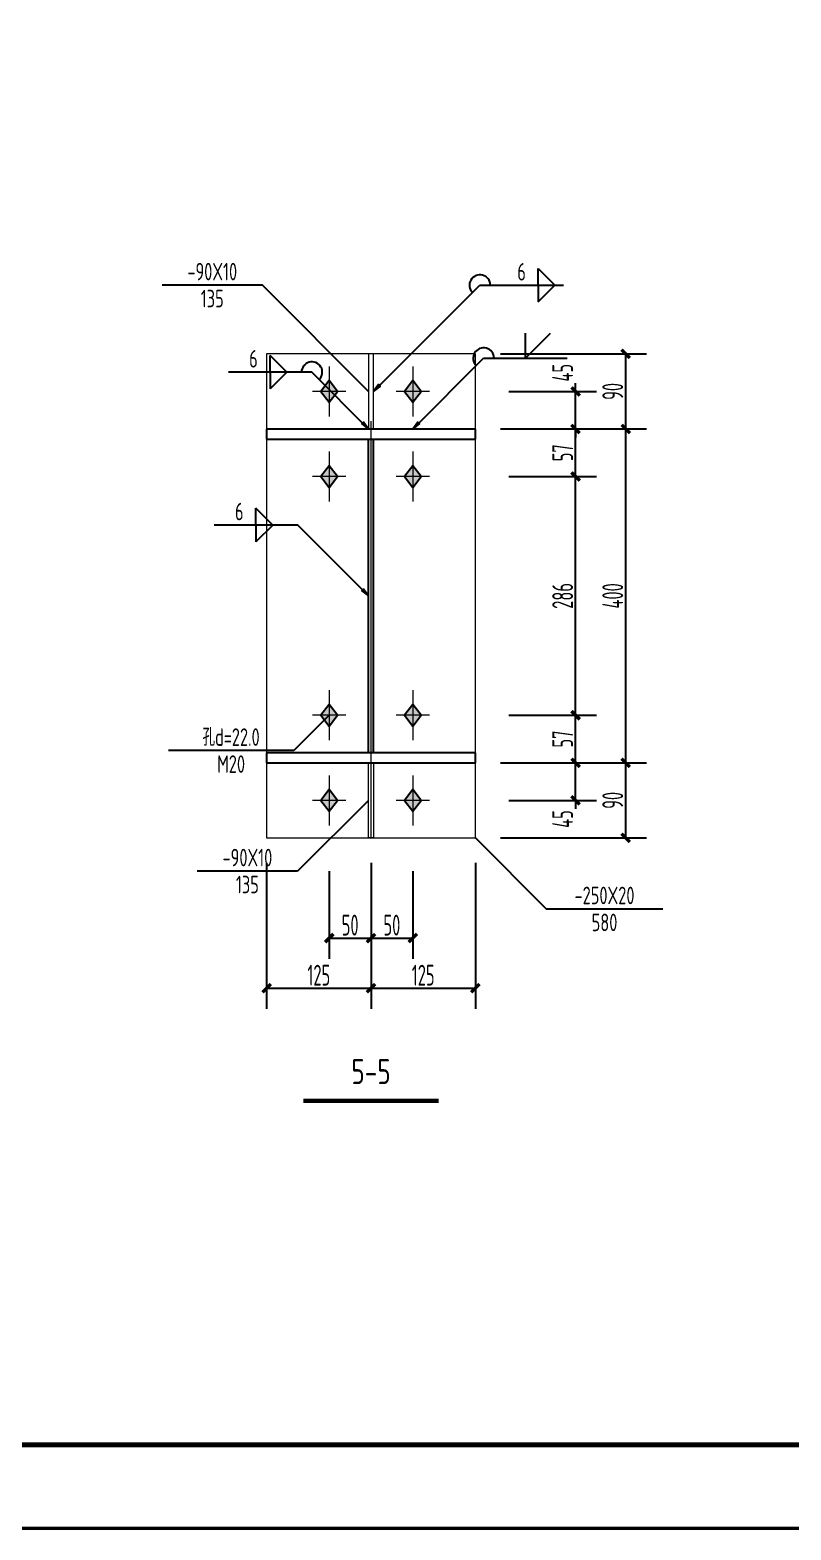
# Model space of a CAD drawing. Extents: x 447413 to 2975780, y -1432727 to 1301644.
# Drawn here: x 2308085 to 2317197, y -1070402 to -1052428 of the extents above; entities that cross this region are included whole.
import ezdxf
from ezdxf.enums import TextEntityAlignment as Align

# ---------------------------------------------------------------- set-up
doc = ezdxf.new("R2010")
doc.units = 0
doc.header["$LTSCALE"] = 1000
doc.header["$MEASUREMENT"] = 0
doc.linetypes.add('线型6', pattern=[8.75, 5, -1.25, 1.25, -1.25])
for name, color, linetype in [('10', 7, 'Continuous'), ('图框', 253, 'Continuous'), ('尺寸标注', 253, 'Continuous'), ('焊缝标注', 253, 'Continuous'), ('螺栓孔标注', 253, 'Continuous'), ('钢板标注', 253, 'Continuous')]:
    doc.layers.add(name, color=color, linetype=linetype)
doc.layers.add('20', color=2, linetype='Continuous', lineweight=18)
doc.styles.add('PkpmHz', font='Pkpmeng', dxfattribs={"width": 0.6, "bigfont": 'hztxt'})
doc.dimstyles.new('Pkpm_1.00', dxfattribs={"dimtxt": 250, "dimasz": 100, "dimexe": 250, "dimexo": 0.0625, "dimgap": 30, "dimtad": 1, "dimdec": 0, "dimrnd": 5, "dimzin": 0, "dimdsep": 46, "dimtxsty": 'PkpmHz', "dimblk1": 'ARCHTICK', "dimblk2": 'ARCHTICK', "dimsah": 1, "dimcen": 0.09, "dimadec": 0, "dimazin": 0, "dimtfac": 1, "dimtdec": 0, "dimtmove": 2, "dimatfit": 1, "dimfxl": 0, "dimtolj": 1, "dimtzin": 0, "dimarcsym": 0})

# ---------------------------------------------------------------- blocks, each defined once
blk = doc.blocks.new('A$C6B0021A6')
at = {"layer": '图框', "color": 2, "const_width": 40, "elevation": -84000}
blk.add_lwpolyline([(20, 84120), (118920, 84120), (118920, 20), (20, 20)], close=True, dxfattribs=at)
at = {"layer": '图框', "color": 153, "const_width": 58, "elevation": -84000}
blk.add_lwpolyline([(111420, 1020), (2520, 1020), (2520, 83120), (111420, 83120)], close=True, dxfattribs=at)
blk = doc.blocks.new('_ArchTick')
at = {"color": 0, "linetype": 'ByBlock', "const_width": 0.4}
blk.add_lwpolyline([(-0.5, -0.5), (0.5, 0.5)], dxfattribs=at)
blk = doc.blocks.new('*D349')
at = {"layer": 'Defpoints', "color": 0, "linetype": 'Continuous', "transparency": 16777216}
for p in [(2313418, -1056759), (2314618, -1056759), (2313418, -1057209)]:
    blk.add_point(p, dxfattribs=at)
at = {"layer": '尺寸标注', "color": 0, "linetype": 'Continuous', "lineweight": -2, "transparency": 16777216}
for p, q in [((2314618, -1056759), (2314618, -1056659)), ((2313818, -1056759), (2314868, -1056759)), ((2314618, -1057209), (2314618, -1056759)), ((2313818, -1057209), (2314868, -1057209)), ((2314618, -1057209), (2314618, -1057309))]:
    blk.add_line(p, q, dxfattribs=at)
at = {"layer": '尺寸标注', "color": 0, "linetype": 'Continuous', "lineweight": -2, "transparency": 16777216, "xscale": 100, "yscale": 100, "zscale": 100}
for p, rotation in [((2314618, -1056759), 270), ((2314618, -1057209), 90)]:
    blk.add_blockref('_ArchTick', p, dxfattribs=dict(at, rotation=rotation))
at = {"layer": '尺寸标注', "color": 0, "linetype": 'Continuous', "transparency": 16777216, "insert": (2314463, -1056535), "char_height": 250, "attachment_point": 5, "rotation": 90, "style": 'PkpmHz'}
blk.add_mtext('\\A1;45', dxfattribs=at)
blk = doc.blocks.new('*D350')
at = {"layer": 'Defpoints', "color": 0, "linetype": 'Continuous', "transparency": 16777216}
for p in [(2313418, -1057209), (2314618, -1057209), (2313418, -1057779)]:
    blk.add_point(p, dxfattribs=at)
at = {"layer": '尺寸标注', "color": 0, "linetype": 'Continuous', "lineweight": -2, "transparency": 16777216}
for p, q in [((2313818, -1057209), (2314868, -1057209)), ((2314618, -1057779), (2314618, -1057209)), ((2313818, -1057779), (2314868, -1057779))]:
    blk.add_line(p, q, dxfattribs=at)
at = {"layer": '尺寸标注', "color": 0, "linetype": 'Continuous', "lineweight": -2, "transparency": 16777216, "xscale": 100, "yscale": 100, "zscale": 100}
for p, rotation in [((2314618, -1057209), 90), ((2314618, -1057779), 270)]:
    blk.add_blockref('_ArchTick', p, dxfattribs=dict(at, rotation=rotation))
at = {"layer": '尺寸标注', "color": 0, "linetype": 'Continuous', "transparency": 16777216, "insert": (2314463, -1057494), "char_height": 250, "attachment_point": 5, "rotation": 90, "style": 'PkpmHz'}
blk.add_mtext('\\A1;57', dxfattribs=at)
blk = doc.blocks.new('*D351')
at = {"layer": 'Defpoints', "color": 0, "linetype": 'Continuous', "transparency": 16777216}
for p in [(2313418, -1061209), (2314618, -1061209), (2313418, -1061659)]:
    blk.add_point(p, dxfattribs=at)
at = {"layer": '尺寸标注', "color": 0, "linetype": 'Continuous', "lineweight": -2, "transparency": 16777216}
for p, q in [((2314618, -1061209), (2314618, -1061109)), ((2313818, -1061209), (2314868, -1061209)), ((2314618, -1061659), (2314618, -1061209)), ((2313818, -1061659), (2314868, -1061659)), ((2314618, -1061659), (2314618, -1061759))]:
    blk.add_line(p, q, dxfattribs=at)
at = {"layer": '尺寸标注', "color": 0, "linetype": 'Continuous', "lineweight": -2, "transparency": 16777216, "xscale": 100, "yscale": 100, "zscale": 100}
for p, rotation in [((2314618, -1061209), 270), ((2314618, -1061659), 90)]:
    blk.add_blockref('_ArchTick', p, dxfattribs=dict(at, rotation=rotation))
at = {"layer": '尺寸标注', "color": 0, "linetype": 'Continuous', "transparency": 16777216, "insert": (2314463, -1061883), "char_height": 250, "attachment_point": 5, "rotation": 90, "style": 'PkpmHz'}
blk.add_mtext('\\A1;45', dxfattribs=at)
blk = doc.blocks.new('*D352')
at = {"layer": 'Defpoints', "color": 0, "linetype": 'Continuous', "transparency": 16777216}
for p in [(2313418, -1060639), (2314618, -1060639), (2313418, -1061209)]:
    blk.add_point(p, dxfattribs=at)
at = {"layer": '尺寸标注', "color": 0, "linetype": 'Continuous', "lineweight": -2, "transparency": 16777216}
for p, q in [((2313818, -1060639), (2314868, -1060639)), ((2314618, -1061209), (2314618, -1060639)), ((2313818, -1061209), (2314868, -1061209))]:
    blk.add_line(p, q, dxfattribs=at)
at = {"layer": '尺寸标注', "color": 0, "linetype": 'Continuous', "lineweight": -2, "transparency": 16777216, "xscale": 100, "yscale": 100, "zscale": 100}
for p, rotation in [((2314618, -1060639), 90), ((2314618, -1061209), 270)]:
    blk.add_blockref('_ArchTick', p, dxfattribs=dict(at, rotation=rotation))
at = {"layer": '尺寸标注', "color": 0, "linetype": 'Continuous', "transparency": 16777216, "insert": (2314463, -1060924), "char_height": 250, "attachment_point": 5, "rotation": 90, "style": 'PkpmHz'}
blk.add_mtext('\\A1;57', dxfattribs=at)
blk = doc.blocks.new('*D353')
at = {"layer": 'Defpoints', "color": 0, "linetype": 'Continuous', "transparency": 16777216}
for p in [(2313418, -1057779), (2314618, -1057779), (2313418, -1060639)]:
    blk.add_point(p, dxfattribs=at)
at = {"layer": '尺寸标注', "color": 0, "linetype": 'Continuous', "lineweight": -2, "transparency": 16777216}
for p, q in [((2313818, -1057779), (2314868, -1057779)), ((2314618, -1060639), (2314618, -1057779)), ((2313818, -1060639), (2314868, -1060639))]:
    blk.add_line(p, q, dxfattribs=at)
at = {"layer": '尺寸标注', "color": 0, "linetype": 'Continuous', "lineweight": -2, "transparency": 16777216, "xscale": 100, "yscale": 100, "zscale": 100}
for p, rotation in [((2314618, -1057779), 90), ((2314618, -1060639), 270)]:
    blk.add_blockref('_ArchTick', p, dxfattribs=dict(at, rotation=rotation))
at = {"layer": '尺寸标注', "color": 0, "linetype": 'Continuous', "transparency": 16777216, "insert": (2314463, -1059209), "char_height": 250, "attachment_point": 5, "rotation": 90, "style": 'PkpmHz'}
blk.add_mtext('\\A1;286', dxfattribs=at)
blk = doc.blocks.new('*D354')
at = {"layer": 'Defpoints', "color": 0, "linetype": 'Continuous', "transparency": 16777216}
for p in [(2311668, -1062109), (2312168, -1062109), (2312168, -1063309)]:
    blk.add_point(p, dxfattribs=at)
at = {"layer": '尺寸标注', "color": 0, "linetype": 'Continuous', "lineweight": -2, "transparency": 16777216}
for p, q in [((2311668, -1062509), (2311668, -1063559)), ((2312168, -1062509), (2312168, -1063559)), ((2311668, -1063309), (2312168, -1063309))]:
    blk.add_line(p, q, dxfattribs=at)
at = {"layer": '尺寸标注', "color": 0, "linetype": 'Continuous', "lineweight": -2, "transparency": 16777216, "xscale": 100, "yscale": 100, "zscale": 100, "rotation": 180}
blk.add_blockref('_ArchTick', (2311668, -1063309), dxfattribs=at)
at = {"layer": '尺寸标注', "color": 0, "linetype": 'Continuous', "lineweight": -2, "transparency": 16777216, "xscale": 100, "yscale": 100, "zscale": 100}
blk.add_blockref('_ArchTick', (2312168, -1063309), dxfattribs=at)
at = {"layer": '尺寸标注', "color": 0, "linetype": 'Continuous', "transparency": 16777216, "insert": (2311918, -1063154), "char_height": 250, "attachment_point": 5, "style": 'PkpmHz'}
blk.add_mtext('\\A1;50', dxfattribs=at)
blk = doc.blocks.new('*D355')
at = {"layer": 'Defpoints', "color": 0, "linetype": 'Continuous', "transparency": 16777216}
for p in [(2312168, -1062109), (2312668, -1062109), (2312668, -1063309)]:
    blk.add_point(p, dxfattribs=at)
at = {"layer": '尺寸标注', "color": 0, "linetype": 'Continuous', "lineweight": -2, "transparency": 16777216}
for p, q in [((2312168, -1062509), (2312168, -1063559)), ((2312668, -1062509), (2312668, -1063559)), ((2312168, -1063309), (2312668, -1063309))]:
    blk.add_line(p, q, dxfattribs=at)
at = {"layer": '尺寸标注', "color": 0, "linetype": 'Continuous', "lineweight": -2, "transparency": 16777216, "xscale": 100, "yscale": 100, "zscale": 100, "rotation": 180}
blk.add_blockref('_ArchTick', (2312168, -1063309), dxfattribs=at)
at = {"layer": '尺寸标注', "color": 0, "linetype": 'Continuous', "lineweight": -2, "transparency": 16777216, "xscale": 100, "yscale": 100, "zscale": 100}
blk.add_blockref('_ArchTick', (2312668, -1063309), dxfattribs=at)
at = {"layer": '尺寸标注', "color": 0, "linetype": 'Continuous', "transparency": 16777216, "insert": (2312418, -1063154), "char_height": 250, "attachment_point": 5, "style": 'PkpmHz'}
blk.add_mtext('\\A1;50', dxfattribs=at)
blk = doc.blocks.new('*D356')
at = {"layer": 'Defpoints', "color": 0, "linetype": 'Continuous', "transparency": 16777216}
for p in [(2310918, -1062109), (2312168, -1062109), (2312168, -1063909)]:
    blk.add_point(p, dxfattribs=at)
at = {"layer": '尺寸标注', "color": 0, "linetype": 'Continuous', "lineweight": -2, "transparency": 16777216}
for p, q in [((2310918, -1062409), (2310918, -1064159)), ((2312168, -1062409), (2312168, -1064159)), ((2310918, -1063909), (2312168, -1063909))]:
    blk.add_line(p, q, dxfattribs=at)
at = {"layer": '尺寸标注', "color": 0, "linetype": 'Continuous', "lineweight": -2, "transparency": 16777216, "xscale": 100, "yscale": 100, "zscale": 100, "rotation": 180}
blk.add_blockref('_ArchTick', (2310918, -1063909), dxfattribs=at)
at = {"layer": '尺寸标注', "color": 0, "linetype": 'Continuous', "lineweight": -2, "transparency": 16777216, "xscale": 100, "yscale": 100, "zscale": 100}
blk.add_blockref('_ArchTick', (2312168, -1063909), dxfattribs=at)
at = {"layer": '尺寸标注', "color": 0, "linetype": 'Continuous', "transparency": 16777216, "insert": (2311543, -1063754), "char_height": 250, "attachment_point": 5, "style": 'PkpmHz'}
blk.add_mtext('\\A1;125', dxfattribs=at)
blk = doc.blocks.new('*D357')
at = {"layer": 'Defpoints', "color": 0, "linetype": 'Continuous', "transparency": 16777216}
for p in [(2312168, -1062109), (2313418, -1062109), (2313418, -1063909)]:
    blk.add_point(p, dxfattribs=at)
at = {"layer": '尺寸标注', "color": 0, "linetype": 'Continuous', "lineweight": -2, "transparency": 16777216}
for p, q in [((2312168, -1062409), (2312168, -1064159)), ((2313418, -1062409), (2313418, -1064159)), ((2312168, -1063909), (2313418, -1063909))]:
    blk.add_line(p, q, dxfattribs=at)
at = {"layer": '尺寸标注', "color": 0, "linetype": 'Continuous', "lineweight": -2, "transparency": 16777216, "xscale": 100, "yscale": 100, "zscale": 100, "rotation": 180}
blk.add_blockref('_ArchTick', (2312168, -1063909), dxfattribs=at)
at = {"layer": '尺寸标注', "color": 0, "linetype": 'Continuous', "lineweight": -2, "transparency": 16777216, "xscale": 100, "yscale": 100, "zscale": 100}
blk.add_blockref('_ArchTick', (2313418, -1063909), dxfattribs=at)
at = {"layer": '尺寸标注', "color": 0, "linetype": 'Continuous', "transparency": 16777216, "insert": (2312793, -1063754), "char_height": 250, "attachment_point": 5, "style": 'PkpmHz'}
blk.add_mtext('\\A1;125', dxfattribs=at)
blk = doc.blocks.new('*D358')
at = {"layer": 'Defpoints', "color": 0, "linetype": 'Continuous', "transparency": 16777216}
for p in [(2313418, -1061209), (2315218, -1061209), (2313418, -1062109)]:
    blk.add_point(p, dxfattribs=at)
at = {"layer": '尺寸标注', "color": 0, "linetype": 'Continuous', "lineweight": -2, "transparency": 16777216}
for p, q in [((2313718, -1061209), (2315468, -1061209)), ((2315218, -1062109), (2315218, -1061209)), ((2313718, -1062109), (2315468, -1062109))]:
    blk.add_line(p, q, dxfattribs=at)
at = {"layer": '尺寸标注', "color": 0, "linetype": 'Continuous', "lineweight": -2, "transparency": 16777216, "xscale": 100, "yscale": 100, "zscale": 100}
for p, rotation in [((2315218, -1061209), 90), ((2315218, -1062109), 270)]:
    blk.add_blockref('_ArchTick', p, dxfattribs=dict(at, rotation=rotation))
at = {"layer": '尺寸标注', "color": 0, "linetype": 'Continuous', "transparency": 16777216, "insert": (2315063, -1061659), "char_height": 250, "attachment_point": 5, "rotation": 90, "style": 'PkpmHz'}
blk.add_mtext('\\A1;90', dxfattribs=at)
blk = doc.blocks.new('*D359')
at = {"layer": 'Defpoints', "color": 0, "linetype": 'Continuous', "transparency": 16777216}
for p in [(2313418, -1057209), (2315218, -1057209), (2313418, -1061209)]:
    blk.add_point(p, dxfattribs=at)
at = {"layer": '尺寸标注', "color": 0, "linetype": 'Continuous', "lineweight": -2, "transparency": 16777216}
for p, q in [((2313718, -1057209), (2315468, -1057209)), ((2315218, -1061209), (2315218, -1057209)), ((2313718, -1061209), (2315468, -1061209))]:
    blk.add_line(p, q, dxfattribs=at)
at = {"layer": '尺寸标注', "color": 0, "linetype": 'Continuous', "lineweight": -2, "transparency": 16777216, "xscale": 100, "yscale": 100, "zscale": 100}
for p, rotation in [((2315218, -1057209), 90), ((2315218, -1061209), 270)]:
    blk.add_blockref('_ArchTick', p, dxfattribs=dict(at, rotation=rotation))
at = {"layer": '尺寸标注', "color": 0, "linetype": 'Continuous', "transparency": 16777216, "insert": (2315063, -1059209), "char_height": 250, "attachment_point": 5, "rotation": 90, "style": 'PkpmHz'}
blk.add_mtext('\\A1;400', dxfattribs=at)
blk = doc.blocks.new('*D360')
at = {"layer": 'Defpoints', "color": 0, "linetype": 'Continuous', "transparency": 16777216}
for p in [(2313418, -1056309), (2315218, -1056309), (2313418, -1057209)]:
    blk.add_point(p, dxfattribs=at)
at = {"layer": '尺寸标注', "color": 0, "linetype": 'Continuous', "lineweight": -2, "transparency": 16777216}
for p, q in [((2313718, -1056309), (2315468, -1056309)), ((2315218, -1057209), (2315218, -1056309)), ((2313718, -1057209), (2315468, -1057209))]:
    blk.add_line(p, q, dxfattribs=at)
at = {"layer": '尺寸标注', "color": 0, "linetype": 'Continuous', "lineweight": -2, "transparency": 16777216, "xscale": 100, "yscale": 100, "zscale": 100}
for p, rotation in [((2315218, -1056309), 90), ((2315218, -1057209), 270)]:
    blk.add_blockref('_ArchTick', p, dxfattribs=dict(at, rotation=rotation))
at = {"layer": '尺寸标注', "color": 0, "linetype": 'Continuous', "transparency": 16777216, "insert": (2315063, -1056759), "char_height": 250, "attachment_point": 5, "rotation": 90, "style": 'PkpmHz'}
blk.add_mtext('\\A1;90', dxfattribs=at)

msp = doc.modelspace()

# ---------------------------------------------------------------- hatches: boundary and pattern name
at = {"layer": '10'}
for points in [[(2311668.1, -1056629.1), (2311568.1, -1056759.1), (2311668.1, -1056889.1), (2311768.1, -1056759.1)], [(2312668.1, -1056629.1), (2312568.1, -1056759.1), (2312668.1, -1056889.1), (2312768.1, -1056759.1)], [(2311668.1, -1057649.1), (2311568.1, -1057779.1), (2311668.1, -1057909.1), (2311768.1, -1057779.1)], [(2312668.1, -1057649.1), (2312568.1, -1057779.1), (2312668.1, -1057909.1), (2312768.1, -1057779.1)], [(2311668.1, -1060509.1), (2311568.1, -1060639.1), (2311668.1, -1060769.1), (2311768.1, -1060639.1)], [(2312668.1, -1060509.1), (2312568.1, -1060639.1), (2312668.1, -1060769.1), (2312768.1, -1060639.1)], [(2311668.1, -1061529.1), (2311568.1, -1061659.1), (2311668.1, -1061789.1), (2311768.1, -1061659.1)], [(2312668.1, -1061529.1), (2312568.1, -1061659.1), (2312668.1, -1061789.1), (2312768.1, -1061659.1)]]:
    msp.add_hatch(color=1, dxfattribs=at).paths.add_polyline_path(points)
at = {"layer": '焊缝标注'}
for points in [[(2312198.1, -1056759.1), (2312279.5, -1056699.1), (2312258.3, -1056677.8)], [(2312138.1, -1057209.1), (2312078.1, -1057127.7), (2312056.9, -1057148.9)], [(2312668.1, -1057209.1), (2312749.5, -1057149.1), (2312728.3, -1057127.8)], [(2312138.1, -1059209.1), (2312078.1, -1059127.7), (2312056.9, -1059148.9)]]:
    msp.add_hatch(color=256, dxfattribs=at).paths.add_polyline_path(points)

# ---------------------------------------------------------------- linework, layer by layer
at = {"layer": '10', "linetype": '线型6', "lineweight": 18}
msp.add_line((2312168.1, -1062114.1), (2312168.1, -1056304.1), dxfattribs=at)
at = {"layer": '10', "color": 9, "lineweight": 18}
for p, q in [((2311668.1, -1056459.1), (2311668.1, -1057059.1)), ((2312668.1, -1056459.1), (2312668.1, -1057059.1)), ((2311868.1, -1056759.1), (2311468.1, -1056759.1)), ((2312868.1, -1056759.1), (2312468.1, -1056759.1)), ((2311668.1, -1057479.1), (2311668.1, -1058079.1)), ((2312668.1, -1057479.1), (2312668.1, -1058079.1)), ((2311868.1, -1057779.1), (2311468.1, -1057779.1)), ((2312868.1, -1057779.1), (2312468.1, -1057779.1)), ((2311668.1, -1060339.1), (2311668.1, -1060939.1)), ((2312668.1, -1060339.1), (2312668.1, -1060939.1)), ((2311868.1, -1060639.1), (2311468.1, -1060639.1)), ((2312868.1, -1060639.1), (2312468.1, -1060639.1)), ((2311668.1, -1061359.1), (2311668.1, -1061959.1)), ((2312668.1, -1061359.1), (2312668.1, -1061959.1)), ((2311868.1, -1061659.1), (2311468.1, -1061659.1)), ((2312868.1, -1061659.1), (2312468.1, -1061659.1))]:
    msp.add_line(p, q, dxfattribs=at)
at = {"layer": '10', "color": 3}
for p, q in [((2313418.1, -1057209.1), (2310918.1, -1057209.1)), ((2310918.1, -1057209.1), (2310918.1, -1057329.1)), ((2313418.1, -1057329.1), (2313418.1, -1057209.1)), ((2310918.1, -1057329.1), (2313418.1, -1057329.1)), ((2312138.1, -1061089.1), (2312138.1, -1057329.1)), ((2312198.1, -1061089.1), (2312198.1, -1057329.1)), ((2313418.1, -1061089.1), (2310918.1, -1061089.1)), ((2310918.1, -1061089.1), (2310918.1, -1061209.1)), ((2313418.1, -1061209.1), (2313418.1, -1061089.1)), ((2310918.1, -1061209.1), (2313418.1, -1061209.1))]:
    msp.add_line(p, q, dxfattribs=at)
at = {"layer": '10', "color": 1, "linetype": 'Continuous'}
for points in [[(2311668.1, -1056629.1), (2311568.1, -1056759.1), (2311668.1, -1056889.1), (2311768.1, -1056759.1)], [(2312668.1, -1056629.1), (2312568.1, -1056759.1), (2312668.1, -1056889.1), (2312768.1, -1056759.1)], [(2311668.1, -1057649.1), (2311568.1, -1057779.1), (2311668.1, -1057909.1), (2311768.1, -1057779.1)], [(2312668.1, -1057649.1), (2312568.1, -1057779.1), (2312668.1, -1057909.1), (2312768.1, -1057779.1)], [(2311668.1, -1060509.1), (2311568.1, -1060639.1), (2311668.1, -1060769.1), (2311768.1, -1060639.1)], [(2312668.1, -1060509.1), (2312568.1, -1060639.1), (2312668.1, -1060769.1), (2312768.1, -1060639.1)], [(2311668.1, -1061529.1), (2311568.1, -1061659.1), (2311668.1, -1061789.1), (2311768.1, -1061659.1)], [(2312668.1, -1061529.1), (2312568.1, -1061659.1), (2312668.1, -1061789.1), (2312768.1, -1061659.1)]]:
    msp.add_lwpolyline(points, close=True, dxfattribs=at)
at = {"layer": '10', "const_width": 50}
msp.add_lwpolyline([(2311358.1, -1065259.1), (2312978.1, -1065259.1)], dxfattribs=at)
at = {"layer": '20'}
for p, q in [((2313418.1, -1056309.1), (2310918.1, -1056309.1)), ((2310918.1, -1056309.1), (2310918.1, -1062109.1)), ((2312198.1, -1056309.1), (2312138.1, -1056309.1)), ((2312138.1, -1056309.1), (2312138.1, -1057209.1)), ((2312198.1, -1057209.1), (2312198.1, -1056309.1)), ((2313418.1, -1062109.1), (2313418.1, -1056309.1)), ((2312138.1, -1057209.1), (2312198.1, -1057209.1)), ((2312138.1, -1061209.1), (2312198.1, -1061209.1)), ((2312138.1, -1062109.1), (2312138.1, -1061209.1)), ((2312198.1, -1061209.1), (2312198.1, -1062109.1)), ((2310918.1, -1062109.1), (2313418.1, -1062109.1)), ((2312198.1, -1062109.1), (2312138.1, -1062109.1))]:
    msp.add_line(p, q, dxfattribs=at)
at = {"layer": '焊缝标注'}
for p, q in [((2314171.4, -1055286.8), (2314371.4, -1055486.8)), ((2314171.4, -1055486.8), (2314171.4, -1055286.8)), ((2312198.1, -1056759.1), (2313471.4, -1055486.8)), ((2313471.4, -1055486.8), (2314471.4, -1055486.8)), ((2314171.4, -1055686.8), (2314371.4, -1055486.8)), ((2314171.4, -1055486.8), (2314171.4, -1055686.8)), ((2314017, -1056360.9), (2314017, -1056060.9)), ((2314017, -1056360.9), (2314317, -1056060.9)), ((2311160.1, -1056529.5), (2310960.1, -1056329.5)), ((2310960.1, -1056529.5), (2310960.1, -1056329.5)), ((2312668.1, -1057209.1), (2313517, -1056360.9)), ((2313517, -1056360.9), (2314517, -1056360.9)), ((2311460.1, -1056529.5), (2310460.1, -1056529.5)), ((2311160.1, -1056529.5), (2310960.1, -1056729.5)), ((2310960.1, -1056529.5), (2310960.1, -1056729.5)), ((2312138.1, -1057209.1), (2311460.1, -1056529.5)), ((2310990.6, -1058359.6), (2310790.6, -1058159.6)), ((2310790.6, -1058359.6), (2310790.6, -1058159.6)), ((2311290.6, -1058359.6), (2310290.6, -1058359.6)), ((2310990.6, -1058359.6), (2310790.6, -1058559.6)), ((2310790.6, -1058359.6), (2310790.6, -1058559.6)), ((2312138.1, -1059209.1), (2311290.6, -1058359.6))]:
    msp.add_line(p, q, dxfattribs=at)
at = {"layer": '焊缝标注', "linetype": 'Continuous'}
for points in [[(2312198.1, -1056759.1), (2312279.5, -1056699.1), (2312258.3, -1056677.8)], [(2312138.1, -1057209.1), (2312078.1, -1057127.7), (2312056.9, -1057148.9)], [(2312668.1, -1057209.1), (2312749.5, -1057149.1), (2312728.3, -1057127.8)], [(2312138.1, -1059209.1), (2312078.1, -1059127.7), (2312056.9, -1059148.9)]]:
    msp.add_lwpolyline(points, close=True, dxfattribs=at)
at = {"layer": '焊缝标注'}
for centre, start, end in [((2313471.4, -1055486.8), 0, 224.97719), ((2313517, -1056360.9), 0, 224.97719), ((2311460.1, -1056529.5), 314.93158, 180)]:
    msp.add_arc(centre, 125, start, end, dxfattribs=at)
at = {"layer": '螺栓孔标注'}
for p, q in [((2311668.1, -1060639.1), (2311243, -1061062.5)), ((2311243, -1061062.5), (2309743, -1061062.5))]:
    msp.add_line(p, q, dxfattribs=at)
at = {"layer": '螺栓孔标注', "const_width": 0.1}
msp.add_lwpolyline([(2311668.2, -1060639.1, 1), (2311668.1, -1060639.1, 1)], format="xyb", close=True, dxfattribs=at)
at = {"layer": '钢板标注'}
for p, q in [((2310866.9, -1055484.8), (2309666.9, -1055484.8)), ((2312138.1, -1056759.1), (2310866.9, -1055484.8)), ((2312138.1, -1061659.1), (2311287.9, -1062506)), ((2313418.1, -1062109.1), (2314264.3, -1062960)), ((2311287.9, -1062506), (2310087.9, -1062506)), ((2314264.3, -1062960), (2315664.3, -1062960))]:
    msp.add_line(p, q, dxfattribs=at)
at = {"layer": '钢板标注', "const_width": 0.1}
for points in [[(2312138.2, -1056759.1, 1), (2312138.1, -1056759.1, 1)], [(2312138.2, -1061659.1, 1), (2312138.1, -1061659.1, 1)], [(2313418.2, -1062109.1, 1), (2313418.1, -1062109.1, 1)]]:
    msp.add_lwpolyline(points, format="xyb", close=True, dxfattribs=at)

# ---------------------------------------------------------------- block references
msp.add_blockref('A$C6B0021A6', (2253722, -1070402.1, 84000))

# ---------------------------------------------------------------- texts
at = {"layer": '10', "style": 'PkpmHz', "width": 0.77}
msp.add_text('5-5', height=300, dxfattribs=at).set_placement((2312168.1, -1064909.1), align=Align.MIDDLE_CENTER)
at = {"layer": '焊缝标注', "style": 'PkpmHz', "width": 0.71}
for p in [(2313971.4, -1055430.2), (2310760.1, -1056472.9), (2310590.6, -1058303)]:
    msp.add_text('6', height=210, dxfattribs=at).set_placement(p, align=Align.CENTER)
at = {"layer": '螺栓孔标注', "style": 'PkpmHz', "width": 0.71}
msp.add_text('孔d=22.0', height=210, dxfattribs=at).set_placement((2310493, -1061005.9), align=Align.CENTER)
msp.add_text('M20', height=210, dxfattribs=at).set_placement((2310493, -1061119.2), align=Align.TOP_CENTER)
at = {"layer": '钢板标注', "style": 'PkpmHz', "width": 0.71}
for s, p in [('-90X10', (2310266.9, -1055428.2)), ('-90X10', (2310687.9, -1062449.3)), ('-250X20', (2314964.3, -1062903.4))]:
    msp.add_text(s, height=210, dxfattribs=at).set_placement(p, align=Align.CENTER)
for s, p in [('135', (2310266.9, -1055541.4)), ('135', (2310687.9, -1062562.6)), ('580', (2314964.3, -1063016.6))]:
    msp.add_text(s, height=210, dxfattribs=at).set_placement(p, align=Align.TOP_CENTER)

# ---------------------------------------------------------------- dimensions: what is measured, and where the dimension line sits
at = {"layer": '尺寸标注', "linetype": 'Continuous'}
for base, p1, p2, text, override, picture, middle in [((2315218.1, -1056309.1), (2313418.1, -1057209.1), (2313418.1, -1056309.1), '90', {"dimexo": 300, "dimtih": 0, "dimtoh": 0}, '*D360', (2315063.1, -1056759.1)), ((2314618.1, -1057209.1), (2313418.1, -1057779.1), (2313418.1, -1057209.1), '57', {"dimexo": 400, "dimtih": 0, "dimtoh": 0}, '*D350', (2314463.1, -1057494.1)), ((2315218.1, -1057209.1), (2313418.1, -1061209.1), (2313418.1, -1057209.1), '400', {"dimexo": 300, "dimtih": 0, "dimtoh": 0}, '*D359', (2315063.1, -1059209.1)), ((2314618.1, -1057779.1), (2313418.1, -1060639.1), (2313418.1, -1057779.1), '286', {"dimexo": 400, "dimtih": 0, "dimtoh": 0}, '*D353', (2314463.1, -1059209.1)), ((2314618.1, -1060639.1), (2313418.1, -1061209.1), (2313418.1, -1060639.1), '57', {"dimexo": 400, "dimtih": 0, "dimtoh": 0}, '*D352', (2314463.1, -1060924.1)), ((2315218.1, -1061209.1), (2313418.1, -1062109.1), (2313418.1, -1061209.1), '90', {"dimexo": 300, "dimtih": 0, "dimtoh": 0}, '*D358', (2315063.1, -1061659.1))]:
    dim = msp.add_linear_dim(base=base, p1=p1, p2=p2, angle=90, text=text, dimstyle='Pkpm_1.00', override=override, dxfattribs=at)
    dim.commit()
    dim.dimension.update_dxf_attribs({"geometry": picture, "text_midpoint": middle})
for base, p1, p2, picture, middle in [((2314618.1, -1056759.1), (2313418.1, -1057209.1), (2313418.1, -1056759.1), '*D349', (2314462.9, -1056535.5)), ((2314618.1, -1061209.1), (2313418.1, -1061659.1), (2313418.1, -1061209.1), '*D351', (2314462.9, -1061882.7))]:
    dim = msp.add_linear_dim(base=base, p1=p1, p2=p2, angle=90, text='45', dimstyle='Pkpm_1.00', override={"dimexo": 400, "dimtih": 0, "dimtoh": 0}, dxfattribs=at)
    dim.commit()
    dim.dimension.update_dxf_attribs({"geometry": picture, "text_midpoint": middle, "dimtype": 128})
for base, p1, p2, text, override, picture, middle in [((2312168.1, -1063909.1), (2310918.1, -1062109.1), (2312168.1, -1062109.1), '125', {"dimexo": 300, "dimtih": 0, "dimtoh": 0}, '*D356', (2311543.1, -1063754.1)), ((2312168.1, -1063309.1), (2311668.1, -1062109.1), (2312168.1, -1062109.1), '50', {"dimexo": 400, "dimtih": 0, "dimtoh": 0}, '*D354', (2311918.1, -1063154.1)), ((2312668.1, -1063309.1), (2312168.1, -1062109.1), (2312668.1, -1062109.1), '50', {"dimexo": 400, "dimtih": 0, "dimtoh": 0}, '*D355', (2312418.1, -1063154.1)), ((2313418.1, -1063909.1), (2312168.1, -1062109.1), (2313418.1, -1062109.1), '125', {"dimexo": 300, "dimtih": 0, "dimtoh": 0}, '*D357', (2312793.1, -1063754.1))]:
    dim = msp.add_linear_dim(base=base, p1=p1, p2=p2, text=text, dimstyle='Pkpm_1.00', override=override, dxfattribs=at)
    dim.commit()
    dim.dimension.update_dxf_attribs({"geometry": picture, "text_midpoint": middle})

doc.saveas('drawing.dxf')
